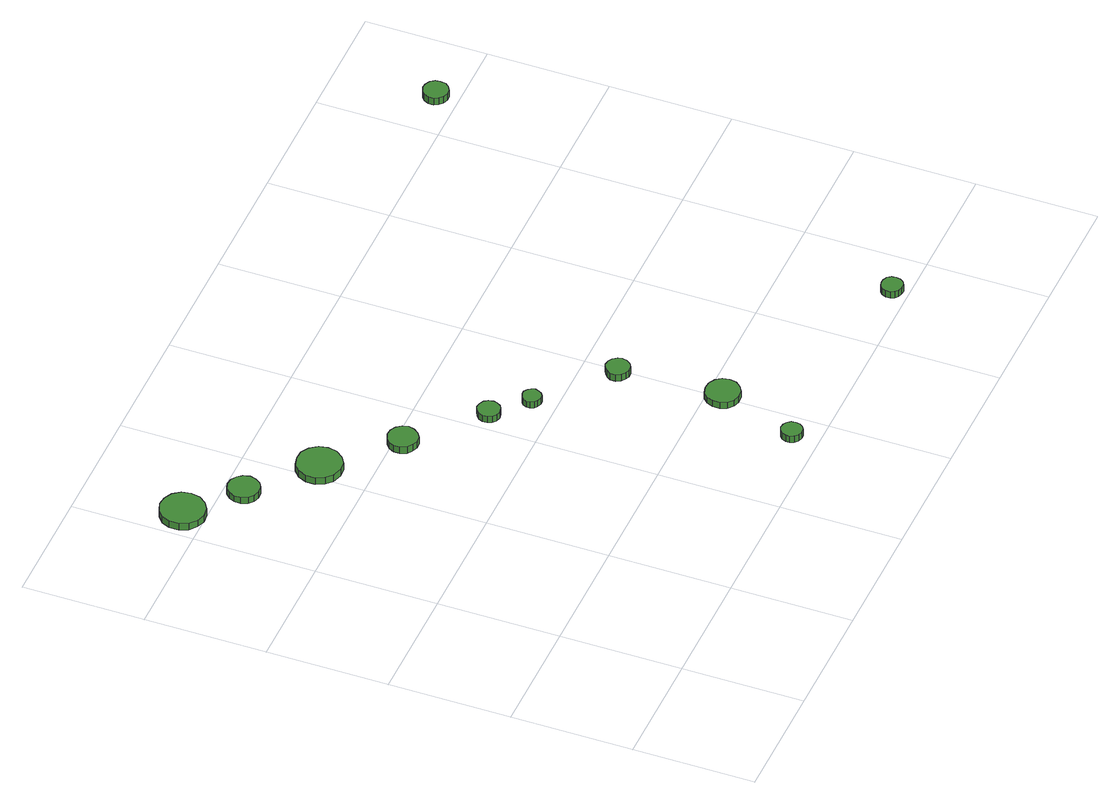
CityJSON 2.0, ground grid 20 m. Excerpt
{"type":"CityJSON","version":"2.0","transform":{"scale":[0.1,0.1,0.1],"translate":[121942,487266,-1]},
"CityObjects":{
"tree1":{"type":"SolitaryVegetationObject","attributes":{"function":"something"},"geometry":[{"type":"MultiSurface","lod":"1","boundaries":[[[0,1,2,3,4,5,6,7,8,9,10,11,12,13,14]],[[15,16,17,18,19,20,21,22,23,24,25,26,27,28,29]],[[0,29,28,1]],[[1,28,27,2]],[[2,27,26,3]],[[3,26,25,4]],[[4,25,24,5]],[[5,24,23,6]],[[6,23,22,7]],[[7,22,21,8]],[[8,21,20,9]],[[9,20,19,10]],[[10,19,18,11]],[[11,18,17,12]],[[12,17,16,13]],[[13,16,15,14]],[[14,15,29,0]]]}]},
"tree2":{"type":"SolitaryVegetationObject","attributes":{"function":"something"},"geometry":[{"type":"MultiSurface","lod":"1","boundaries":[[[30,31,32,33,34,35,36,37,38,39,40,41,42,43,44]],[[45,46,47,48,49,50,51,52,53,54,55,56,57,58,59]],[[30,59,58,31]],[[31,58,57,32]],[[32,57,56,33]],[[33,56,55,34]],[[34,55,54,35]],[[35,54,53,36]],[[36,53,52,37]],[[37,52,51,38]],[[38,51,50,39]],[[39,50,49,40]],[[40,49,48,41]],[[41,48,47,42]],[[42,47,46,43]],[[43,46,45,44]],[[44,45,59,30]]]}]},
"tree3":{"type":"SolitaryVegetationObject","attributes":{"function":"something"},"geometry":[{"type":"MultiSurface","lod":"1","boundaries":[[[60,61,62,63,64,65,66,67,68,69,70,71,72,73,74]],[[75,76,77,78,79,80,81,82,83,84,85,86,87,88,89]],[[60,89,88,61]],[[61,88,87,62]],[[62,87,86,63]],[[63,86,85,64]],[[64,85,84,65]],[[65,84,83,66]],[[66,83,82,67]],[[67,82,81,68]],[[68,81,80,69]],[[69,80,79,70]],[[70,79,78,71]],[[71,78,77,72]],[[72,77,76,73]],[[73,76,75,74]],[[74,75,89,60]]]}]},
"tree4":{"type":"SolitaryVegetationObject","attributes":{"function":"something"},"geometry":[{"type":"MultiSurface","lod":"1","boundaries":[[[90,91,92,93,94,95,96,97,98,99,100,101,102,103,104]],[[105,106,107,108,109,110,111,112,113,114,115,116,117,118,119]],[[90,119,118,91]],[[91,118,117,92]],[[92,117,116,93]],[[93,116,115,94]],[[94,115,114,95]],[[95,114,113,96]],[[96,113,112,97]],[[97,112,111,98]],[[98,111,110,99]],[[99,110,109,100]],[[100,109,108,101]],[[101,108,107,102]],[[102,107,106,103]],[[103,106,105,104]],[[104,105,119,90]]]}]},
"tree5":{"type":"SolitaryVegetationObject","attributes":{"function":"something"},"geometry":[{"type":"MultiSurface","lod":"1","boundaries":[[[120,121,122,123,124,125,126,127,128,129,130,131,132,133,134]],[[135,136,137,138,139,140,141,142,143,144,145,146,147,148,149]],[[120,149,148,121]],[[121,148,147,122]],[[122,147,146,123]],[[123,146,145,124]],[[124,145,144,125]],[[125,144,143,126]],[[126,143,142,127]],[[127,142,141,128]],[[128,141,140,129]],[[129,140,139,130]],[[130,139,138,131]],[[131,138,137,132]],[[132,137,136,133]],[[133,136,135,134]],[[134,135,149,120]]]}]},
"tree6":{"type":"SolitaryVegetationObject","attributes":{"function":"something"},"geometry":[{"type":"MultiSurface","lod":"1","boundaries":[[[150,151,152,153,154,155,156,157,158,159,160,161,162,163,164]],[[165,166,167,168,169,170,171,172,173,174,175,176,177,178,179]],[[150,179,178,151]],[[151,178,177,152]],[[152,177,176,153]],[[153,176,175,154]],[[154,175,174,155]],[[155,174,173,156]],[[156,173,172,157]],[[157,172,171,158]],[[158,171,170,159]],[[159,170,169,160]],[[160,169,168,161]],[[161,168,167,162]],[[162,167,166,163]],[[163,166,165,164]],[[164,165,179,150]]]}]},
"tree7":{"type":"SolitaryVegetationObject","attributes":{"function":"something"},"geometry":[{"type":"MultiSurface","lod":"1","boundaries":[[[180,181,182,183,184,185,186,187,188,189,190,191,192,193,194]],[[195,196,197,198,199,200,201,202,203,204,205,206,207,208,209]],[[180,209,208,181]],[[181,208,207,182]],[[182,207,206,183]],[[183,206,205,184]],[[184,205,204,185]],[[185,204,203,186]],[[186,203,202,187]],[[187,202,201,188]],[[188,201,200,189]],[[189,200,199,190]],[[190,199,198,191]],[[191,198,197,192]],[[192,197,196,193]],[[193,196,195,194]],[[194,195,209,180]]]}]},
"tree8":{"type":"SolitaryVegetationObject","attributes":{"function":"something"},"geometry":[{"type":"MultiSurface","lod":"1","boundaries":[[[210,211,212,213,214,215,216,217,218,219,220,221,222,223,224]],[[225,226,227,228,229,230,231,232,233,234,235,236,237,238,239]],[[210,239,238,211]],[[211,238,237,212]],[[212,237,236,213]],[[213,236,235,214]],[[214,235,234,215]],[[215,234,233,216]],[[216,233,232,217]],[[217,232,231,218]],[[218,231,230,219]],[[219,230,229,220]],[[220,229,228,221]],[[221,228,227,222]],[[222,227,226,223]],[[223,226,225,224]],[[224,225,239,210]]]}]},
"tree9":{"type":"SolitaryVegetationObject","attributes":{"function":"something"},"geometry":[{"type":"MultiSurface","lod":"1","boundaries":[[[240,241,242,243,244,245,246,247,248,249,250,251,252,253,254]],[[255,256,257,258,259,260,261,262,263,264,265,266,267,268,269]],[[240,269,268,241]],[[241,268,267,242]],[[242,267,266,243]],[[243,266,265,244]],[[244,265,264,245]],[[245,264,263,246]],[[246,263,262,247]],[[247,262,261,248]],[[248,261,260,249]],[[249,260,259,250]],[[250,259,258,251]],[[251,258,257,252]],[[252,257,256,253]],[[253,256,255,254]],[[254,255,269,240]]]}]},
"tree10":{"type":"SolitaryVegetationObject","attributes":{"function":"something"},"geometry":[{"type":"MultiSurface","lod":"1","boundaries":[[[270,271,272,273,274,275,276,277,278,279,280,281,282,283,284]],[[285,286,287,288,289,290,291,292,293,294,295,296,297,298,299]],[[270,299,298,271]],[[271,298,297,272]],[[272,297,296,273]],[[273,296,295,274]],[[274,295,294,275]],[[275,294,293,276]],[[276,293,292,277]],[[277,292,291,278]],[[278,291,290,279]],[[279,290,289,280]],[[280,289,288,281]],[[281,288,287,282]],[[282,287,286,283]],[[283,286,285,284]],[[284,285,299,270]]]}]},
"tree11":{"type":"SolitaryVegetationObject","attributes":{"function":"something"},"geometry":[{"type":"MultiSurface","lod":"1","boundaries":[[[300,301,302,303,304,305,306,307,308,309,310,311,312,313,314]],[[315,316,317,318,319,320,321,322,323,324,325,326,327,328,329]],[[300,329,328,301]],[[301,328,327,302]],[[302,327,326,303]],[[303,326,325,304]],[[304,325,324,305]],[[305,324,323,306]],[[306,323,322,307]],[[307,322,321,308]],[[308,321,320,309]],[[309,320,319,310]],[[310,319,318,311]],[[311,318,317,312]],[[312,317,316,313]],[[313,316,315,314]],[[314,315,329,300]]]}]}
},
"vertices":[
[76,834,28],[73,849,28],[64,861,28],[51,868,28],[36,870,28],[22,865,28],[10,855,28],[4,841,28],[4,826,28],[10,812,28],[22,802,28],[36,797,28],[51,799,28],[64,807,28],[73,819,28],[73,819,15],[64,807,15],[51,799,15],[36,797,15],[22,802,15],[10,812,15],[4,826,15],[4,841,15],[10,855,15],[22,865,15],[36,870,15],[51,868,15],[64,861,15],[73,849,15],[76,834,15],
[148,766,26],[145,777,26],[139,785,26],[130,791,26],[119,792,26],[109,789,26],[101,781,26],[97,772,26],[97,761,26],[101,751,26],[109,744,26],[119,741,26],[130,742,26],[139,747,26],[145,756,26],[145,756,14],[139,747,14],[130,742,14],[119,741,14],[109,744,14],[101,751,14],[97,761,14],[97,772,14],[101,781,14],[109,789,14],[119,792,14],[130,791,14],[139,785,14],[145,777,14],[148,766,14],
[252,680,27],[249,695,27],[240,707,27],[227,715,27],[212,716,27],[197,712,27],[186,702,27],[180,688,27],[180,673,27],[186,659,27],[197,649,27],[212,644,27],[227,645,27],[240,653,27],[249,665,27],[249,665,14],[240,653,14],[227,645,14],[212,644,14],[197,649,14],[186,659,14],[180,673,14],[180,688,14],[186,702,14],[197,712,14],[212,716,14],[227,715,14],[240,707,14],[249,695,14],[252,680,14],
[344,585,26],[341,595,26],[335,603,26],[326,608,26],[316,609,26],[307,606,26],[299,599,26],[295,590,26],[295,580,26],[299,570,26],[307,564,26],[316,560,26],[326,561,26],[335,567,26],[341,575,26],[341,575,13],[335,567,13],[326,561,13],[316,560,13],[307,564,13],[299,570,13],[295,580,13],[295,590,13],[299,599,13],[307,606,13],[316,609,13],[326,608,13],[335,603,13],[341,595,13],[344,585,13],
[575,44,23],[574,51,23],[570,56,23],[564,60,23],[557,61,23],[550,58,23],[545,54,23],[542,47,23],[542,40,23],[545,34,23],[550,29,23],[557,27,23],[564,27,23],[570,31,23],[574,37,23],[574,37,10],[570,31,10],[564,27,10],[557,27,10],[550,29,10],[545,34,10],[542,40,10],[542,47,10],[545,54,10],[550,58,10],[557,61,10],[564,60,10],[570,56,10],[574,51,10],[575,44,10],
[446,487,26],[444,495,26],[440,501,26],[433,505,26],[425,506,26],[418,503,26],[412,498,26],[409,491,26],[409,483,26],[412,476,26],[418,471,26],[425,469,26],[433,470,26],[440,474,26],[444,480,26],[444,480,14],[440,474,14],[433,470,14],[425,469,14],[418,471,14],[412,476,14],[409,483,14],[409,491,14],[412,498,14],[418,503,14],[425,506,14],[433,505,14],[440,501,14],[444,495,14],[446,487,14],
[495,438,26],[493,444,26],[490,449,26],[484,453,26],[478,453,26],[472,451,26],[467,447,26],[464,441,26],[464,435,26],[467,429,26],[472,425,26],[478,423,26],[484,423,26],[490,427,26],[493,432,26],[493,432,14],[490,427,14],[484,423,14],[478,423,14],[472,425,14],[467,429,14],[464,435,14],[464,441,14],[467,447,14],[472,451,14],[478,453,14],[484,453,14],[490,449,14],[493,444,14],[495,438,14],
[626,172,26],[624,184,26],[617,193,26],[607,199,26],[595,200,26],[584,197,26],[575,189,26],[571,178,26],[571,167,26],[575,156,26],[584,148,26],[595,145,26],[607,146,26],[617,152,26],[624,161,26],[624,161,14],[617,152,14],[607,146,14],[595,145,14],[584,148,14],[575,156,14],[571,167,14],[571,178,14],[575,189,14],[584,197,14],[595,200,14],[607,199,14],[617,193,14],[624,184,14],[626,172,14],
[608,341,28],[606,348,28],[601,355,28],[594,359,28],[586,360,28],[579,357,28],[573,352,28],[569,345,28],[569,336,28],[573,329,28],[579,324,28],[586,321,28],[594,322,28],[601,326,28],[606,333,28],[606,333,15],[601,326,15],[594,322,15],[586,321,15],[579,324,15],[573,329,15],[569,336,15],[569,345,15],[573,352,15],[579,357,15],[586,360,15],[594,359,15],[601,355,15],[606,348,15],[608,341,15],
[943,27,21],[942,34,21],[938,40,21],[931,43,21],[924,44,21],[917,42,21],[912,37,21],[909,30,21],[909,23,21],[912,17,21],[917,12,21],[924,10,21],[931,10,21],[938,14,21],[942,20,21],[942,20,8],[938,14,8],[931,10,8],[924,10,8],[917,12,8],[912,17,8],[909,23,8],[909,30,8],[912,37,8],[917,42,8],[924,44,8],[931,43,8],[938,40,8],[942,34,8],[943,27,8],
[1095,835,28],[1094,843,28],[1089,850,28],[1081,854,28],[1073,855,28],[1065,852,28],[1059,847,28],[1055,839,28],[1055,830,28],[1059,823,28],[1065,817,28],[1073,814,28],[1081,815,28],[1089,820,28],[1094,826,28],[1094,826,15],[1089,820,15],[1081,815,15],[1073,814,15],[1065,817,15],[1059,823,15],[1055,830,15],[1055,839,15],[1059,847,15],[1065,852,15],[1073,855,15],[1081,854,15],[1089,850,15],[1094,843,15],[1095,835,15]
]}
